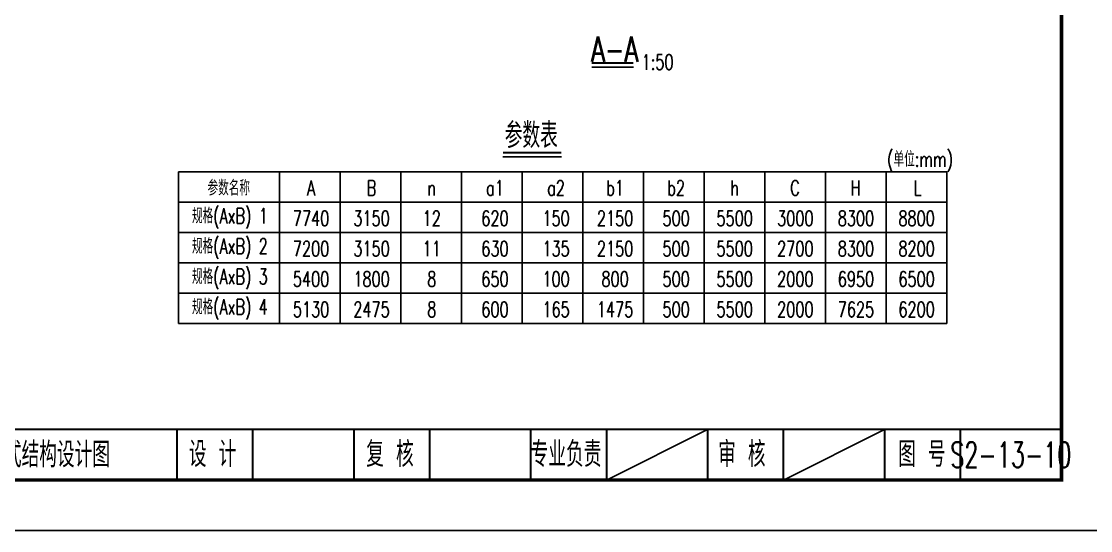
# Model space of a CAD drawing. Extents: x 4349 to 271026, y -15323 to -8945.
# Drawn here: x 5131.1 to 5342.7, y -9362.9 to -9262.2 of the extents above; entities that cross this region are included whole.
import ezdxf
from ezdxf.enums import TextEntityAlignment as Align

# ---------------------------------------------------------------- set-up
doc = ezdxf.new("R2010")
doc.units = 0
doc.header["$LTSCALE"] = 2
doc.layers.get('0').update_dxf_attribs({"linetype": 'CONTINUOUS'})
for name, color, linetype in [('图框', 7, 'CONTINUOUS'), ('文字', 7, 'CONTINUOUS'), ('结构1', 1, 'CONTINUOUS')]:
    doc.layers.add(name, color=color, linetype=linetype)
doc.styles.get("Standard").update_dxf_attribs({"font": 'simplex1.shx', "width": 0.7, "bigfont": 'hztxt.shx'})

# ---------------------------------------------------------------- blocks, each defined once
blk = doc.blocks.new('series')
at = {"width": 0.75}
for tag, height, p in [('页码', 4, (-35, -19)), ('图名', 5, (-220, -282)), ('图号', 5, (-20, -282))]:
    blk.add_attdef(tag, text='', height=height, dxfattribs=at).set_placement(p, align=Align.MIDDLE_CENTER)
blk = doc.blocks.new('12345')
at = {"layer": '图框'}
blk.add_lwpolyline([(4926.93, -9362.88), (4926.93, -9065.88), (4506.93, -9065.88), (4506.93, -9362.88)], close=True, dxfattribs=at)

msp = doc.modelspace()

# ---------------------------------------------------------------- linework, layer by layer
at = {"layer": '图框', "linetype": 'Continuous'}
msp.add_line((5246.92858, -9352.88068), (5266.92858, -9342.88068), dxfattribs=at)
at = {"layer": '图框'}
msp.add_line((5301.92858, -9342.88068), (5281.92858, -9352.88068), dxfattribs=at)
for points, const_width in [([(5336.92857, -9075.88068), (4956.92857, -9075.88068), (4956.92858, -9352.88068), (5336.92858, -9352.88068), (5336.92857, -9075.88068)], 0.7), ([(4956.92858, -9342.88068), (5336.92858, -9342.88068)], 0.4), ([(5161.92858, -9352.88068), (5161.92858, -9342.88068)], 0.4), ([(5176.92858, -9352.88068), (5176.92858, -9342.88068)], 0.4), ([(5196.92858, -9352.88068), (5196.92858, -9342.88068)], 0.4), ([(5211.92858, -9352.88068), (5211.92858, -9342.88068)], 0.4), ([(5231.92858, -9352.88068), (5231.92858, -9342.88068)], 0.4), ([(5231.92858, -9352.88068), (5231.92858, -9342.88068)], 0.4), ([(5246.92858, -9352.88068), (5246.92858, -9342.88068)], 0.4), ([(5266.92858, -9352.88068), (5266.92858, -9342.88068)], 0.4), ([(5281.92858, -9352.88068), (5281.92858, -9342.88068)], 0.4), ([(5301.92858, -9352.88068), (5301.92858, -9342.88068)], 0.4), ([(5316.92858, -9352.88068), (5316.92858, -9342.88068)], 0.4)]:
    msp.add_lwpolyline(points, dxfattribs=dict(at, const_width=const_width))
at = {"layer": '文字'}
for p, q in [((5244.00972, -9271.2635), (5252.24583, -9271.2635)), ((5226.42774, -9288.95658), (5238.0026, -9288.95658)), ((5182.24356, -9291.95658), (5182.24356, -9321.95658)), ((5194.24356, -9291.95658), (5194.24356, -9321.95658)), ((5206.24356, -9291.95658), (5206.24356, -9321.95658)), ((5218.24356, -9291.95658), (5218.24356, -9321.95658)), ((5230.24356, -9291.95658), (5230.24356, -9321.95658)), ((5242.24356, -9291.95658), (5242.24356, -9321.95658)), ((5254.24356, -9291.95658), (5254.24356, -9321.95658)), ((5266.24356, -9291.95658), (5266.24356, -9321.95658)), ((5278.24356, -9291.95658), (5278.24356, -9321.95658)), ((5290.24356, -9291.95658), (5290.24356, -9321.95658)), ((5302.24356, -9291.95658), (5302.24356, -9321.95658)), ((5162.24356, -9297.95658), (5314.24356, -9297.95658)), ((5162.24356, -9303.95658), (5314.24356, -9303.95658)), ((5162.24356, -9309.95658), (5314.24356, -9309.95658)), ((5162.24356, -9315.95658), (5314.24356, -9315.95658))]:
    msp.add_line(p, q, dxfattribs=at)
at = {"layer": '文字', "const_width": 0.4}
for points in [[(5244.00972, -9270.43931), (5252.24583, -9270.43931)], [(5226.42774, -9288.13238), (5238.0026, -9288.13238)]]:
    msp.add_lwpolyline(points, dxfattribs=at)
at = {"layer": '结构1', "linetype": 'Continuous'}
for p, q in [((5162.24356, -9291.95658), (5314.24356, -9291.95658)), ((5162.24356, -9291.95658), (5162.24356, -9321.95658)), ((5314.24356, -9291.95658), (5314.24356, -9321.95658)), ((5162.24356, -9321.95658), (5314.24356, -9321.95658))]:
    msp.add_line(p, q, dxfattribs=at)

# ---------------------------------------------------------------- block references
at = {"layer": '图框', "linetype": 'Continuous'}
msp.add_blockref('12345', (420, 0), dxfattribs=at)
at = {"layer": '图框'}
ref = msp.add_blockref('series', (5346.92858, -9065.88068), dxfattribs=at)
ref.add_attrib('图名', '%%C325单悬臂式结构设计图', dxfattribs={"layer": '0', "height": 5, "width": 0.7}).set_placement((5126.92858, -9347.88068), align=Align.MIDDLE_CENTER)
ref.add_attrib('图号', 'S2-13-10', dxfattribs={"layer": '0', "height": 5, "width": 0.65}).set_placement((5326.92858, -9347.88068), align=Align.MIDDLE_CENTER)

# ---------------------------------------------------------------- texts
at = {"layer": '图框', "width": 0.7}
for s, p in [('设 计', (5168.97324, -9347.7861)), ('复 核', (5204.06806, -9347.7861)), ('专业负责', (5238.9188, -9347.7861)), ('审 核', (5273.69261, -9347.7861)), ('图 号', (5309.31178, -9347.7861))]:
    msp.add_text(s, height=5, dxfattribs=at).set_placement(p, align=Align.MIDDLE_CENTER)
at = {"layer": '文字', "width": 0.7}
for s, height, p in [('A-A', 5, (5248.53218, -9267.70785)), ('1:50', 3, (5257.02565, -9270.26247)), ('参数表', 5, (5232.03338, -9284.74617))]:
    msp.add_text(s, height=height, dxfattribs=at).set_placement(p, align=Align.MIDDLE_CENTER)
msp.add_text('(单位:mm)', height=3, dxfattribs=at).set_placement((5302.45471, -9290.94983))
at = {"layer": '文字', "char_height": 3, "attachment_point": 5}
for s, insert, width in [('参数名称', (5172.17327, -9295.14194), 11.4090909), ('A', (5188.4689, -9295.14194), 11.4090909), ('B', (5200.43367, -9295.14194), 11.4090909), ('a1', (5224.86306, -9295.14194), 11.4090909), ('a2', (5236.93891, -9295.14194), 11.4090909), ('b1', (5248.62596, -9295.14194), 11.4090909), ('b2', (5260.70179, -9295.14194), 11.4090909), ('h', (5272.27776, -9295.14194), 11.4090909), ('C', (5284.22446, -9295.14194), 11.4090909), ('H', (5296.22446, -9295.14194), 11.4090909), ('L', (5308.485, -9295.14194), 11.4090909), ('n', (5212.34288, -9295.14194), 11.4090909), ('规格(AxB) 1', (5172.40251, -9301.15176), 18.1258522), ('7740', (5188.4689, -9301.15176), 11.4090909), ('3150', (5200.43367, -9301.15176), 11.4090909), ('12', (5212.34288, -9301.15176), 11.4090909), ('620', (5224.86306, -9301.15176), 11.4090909), ('150', (5236.93891, -9301.15176), 11.4090909), ('2150', (5248.62596, -9301.15176), 11.4090909), ('500', (5260.70179, -9301.15176), 11.4090909), ('5500', (5272.27776, -9301.15176), 11.4090909), ('3000', (5284.27776, -9301.15176), 11.4090909), ('8300', (5296.27776, -9301.15176), 11.4090909), ('8800', (5308.27776, -9301.15176), 11.4090909), ('规格(AxB) 2', (5172.40251, -9307.15176), 18.1258522), ('7200', (5188.4689, -9307.15176), 11.4090909), ('3150', (5200.43367, -9307.15176), 11.4090909), ('11', (5212.34288, -9307.15176), 11.4090909), ('630', (5224.86306, -9307.15176), 11.4090909), ('135', (5236.93891, -9307.15176), 11.4090909), ('2150', (5248.62596, -9307.15176), 11.4090909), ('500', (5260.70179, -9307.15176), 11.4090909), ('5500', (5272.27776, -9307.15176), 11.4090909), ('2700', (5284.27776, -9307.15176), 11.4090909), ('8300', (5296.27776, -9307.15176), 11.4090909), ('8200', (5308.27776, -9307.15176), 11.4090909), ('规格(AxB) 3', (5172.40251, -9313.15176), 18.1258522), ('5400', (5188.4689, -9313.15176), 11.4090909), ('1800', (5200.43367, -9313.15176), 11.4090909), ('8', (5212.34288, -9313.15176), 11.4090909), ('650', (5224.86306, -9313.15176), 11.4090909), ('100', (5236.93891, -9313.15176), 11.4090909), ('800', (5248.62596, -9313.15176), 11.4090909), ('500', (5260.70179, -9313.15176), 11.4090909), ('5500', (5272.27776, -9313.15176), 11.4090909), ('2000', (5284.27776, -9313.15176), 11.4090909), ('6950', (5296.27776, -9313.15176), 11.4090909), ('6500', (5308.27776, -9313.15176), 11.4090909), ('规格(AxB) 4', (5172.40251, -9319.15176), 18.1258522), ('5130', (5188.4689, -9319.15176), 11.4090909), ('2475', (5200.43367, -9319.15176), 11.4090909), ('8', (5212.34288, -9319.15176), 11.4090909), ('600', (5224.86306, -9319.15176), 11.4090909), ('165', (5236.93891, -9319.15176), 11.4090909), ('1475', (5248.62596, -9319.15176), 11.4090909), ('500', (5260.70179, -9319.15176), 11.4090909), ('5500', (5272.27776, -9319.15176), 11.4090909), ('2000', (5284.27776, -9319.15176), 11.4090909), ('7625', (5296.27776, -9319.15176), 11.4090909), ('6200', (5308.27776, -9319.15176), 11.4090909)]:
    msp.add_mtext(s, dxfattribs=dict(at, insert=insert, width=width))

doc.saveas('drawing.dxf')
